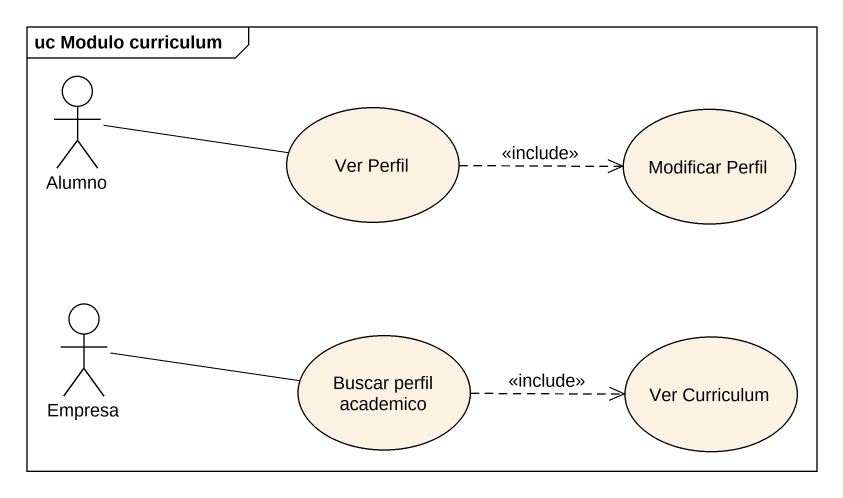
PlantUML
@startuml
mainframe uc Modulo curriculum
actor Alumno
usecase "Ver Perfil" as Ver_Perfil
usecase "Modificar Perfil" as Modificar_Perfil
actor Empresa
usecase "Buscar perfil academico" as Buscar_perfil_academico
usecase "Ver Curriculum" as Ver_Curriculum
Alumno -right- Ver_Perfil
Ver_Perfil .right.> Modificar_Perfil : <<include>>
Empresa -right- Buscar_perfil_academico
Buscar_perfil_academico .right.> Ver_Curriculum : <<include>>
@enduml
